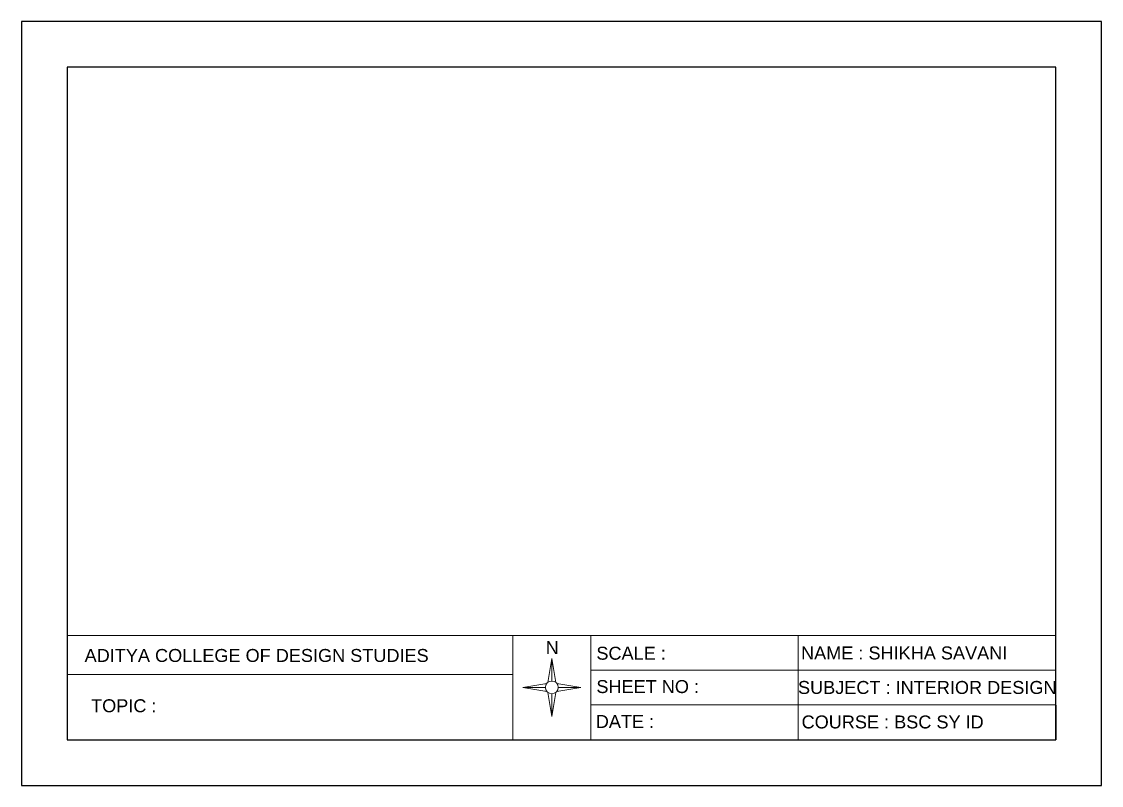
# Model space of a CAD drawing. Header units: millimetres. Extents: x 86441 to 190201, y 16532 to 98188.
# Drawn here: x 137322 to 137916, y 21079 to 21499 of the extents above; entities that cross this region are included whole.
import ezdxf

# ---------------------------------------------------------------- set-up
doc = ezdxf.new("R2010")
doc.units = ezdxf.units.MM
doc.header["$LTSCALE"] = 0.1
doc.layers.add('PDF_FORMAT', color=7, linetype='Continuous')
doc.layers.add('PDF_Text', color=7, linetype='Continuous', true_color=0xdcdcdc)
doc.styles.add('PDF Arial', font='arial.ttf')

msp = doc.modelspace()

# ---------------------------------------------------------------- linework, layer by layer
at = {"transparency": 33554687}
msp.add_line((137891.23, 21123.07), (137891.23, 21104), dxfattribs=at)
at = {"color": 18, "true_color": 0x000000, "transparency": 33554687}
for points in [[(137322.23, 21079), (137916.23, 21079), (137916.23, 21499), (137322.23, 21499)], [(137347.23, 21104), (137891.23, 21104), (137891.23, 21474), (137347.23, 21474)]]:
    msp.add_lwpolyline(points, close=True, dxfattribs=at)
at = {"layer": 'PDF_FORMAT', "lineweight": 9, "transparency": 33554687}
for points in [[(137347.23, 21132.85), (137347.23, 21161.38), (137347.23, 21104.33), (137347.23, 21161.38), (137891.23, 21161.38)], [(137592.5, 21161.38), (137592.5, 21139.95), (137347.23, 21139.95)], [(137891.23, 21161.38), (137749.43, 21161.38), (137749.43, 21104.33), (137749.43, 21161.38), (137635.32, 21161.38), (137635.32, 21104.33), (137635.32, 21161.38), (137592.5, 21161.38), (137592.5, 21104.33), (137592.5, 21161.38), (137592.5, 21147.09)], [(137611.67, 21135.52), (137613.88, 21148.72), (137616.15, 21135.52)], [(137613.88, 21136.35), (137613.88, 21148.72), (137613.88, 21136.35)], [(137891.23, 21142.41), (137635.32, 21142.41)], [(137891.23, 21142.41), (137891.23, 21123.39), (137635.32, 21123.39)], [(137749.43, 21142.36), (137749.43, 21142.36)], [(137611.22, 21135.07), (137598.02, 21132.85), (137611.22, 21130.59)], [(137616.59, 21135.07), (137629.8, 21132.85), (137616.59, 21130.59)], [(137610.39, 21132.85), (137598.02, 21132.85), (137610.39, 21132.85)], [(137611.67, 21130.15), (137613.88, 21116.94), (137616.15, 21130.15)], [(137613.88, 21129.31), (137613.88, 21116.94), (137613.88, 21129.31)], [(137617.43, 21132.85), (137629.8, 21132.85), (137617.43, 21132.85)], [(137749.43, 21123.35), (137749.43, 21123.35)]]:
    msp.add_lwpolyline(points, dxfattribs=at)
msp.add_circle((137613.91, 21132.88), 3.52, dxfattribs=at)

# ---------------------------------------------------------------- texts
at = {"layer": 'PDF_Text', "color": 7, "transparency": 33554687, "attachment_point": 7, "style": 'PDF Arial'}
for s, insert, char_height in [('N', (137610.53, 21151.23), 7.13), ('ADITYA COLLEGE OF DESIGN STUDIES', (137356.89, 21146.78), 7.1302), ('SCALE :', (137638.42, 21148.01), 7.13), ('NAME : SHIKHA SAVANI', (137751, 21148.15), 7.1302), ('SHEET NO :', (137638.42, 21129.68), 7.13), ('SUBJECT : INTERIOR DESIGN', (137749.33, 21129.19), 7.1302), ('TOPIC :', (137360.46, 21119.13), 7.13), ('DATE :', (137638.08, 21110.58), 7.13), ('COURSE : BSC SY ID', (137751.3, 21110.22), 7.1302)]:
    msp.add_mtext(s, dxfattribs=dict(at, insert=insert, char_height=char_height))

doc.saveas('drawing.dxf')
